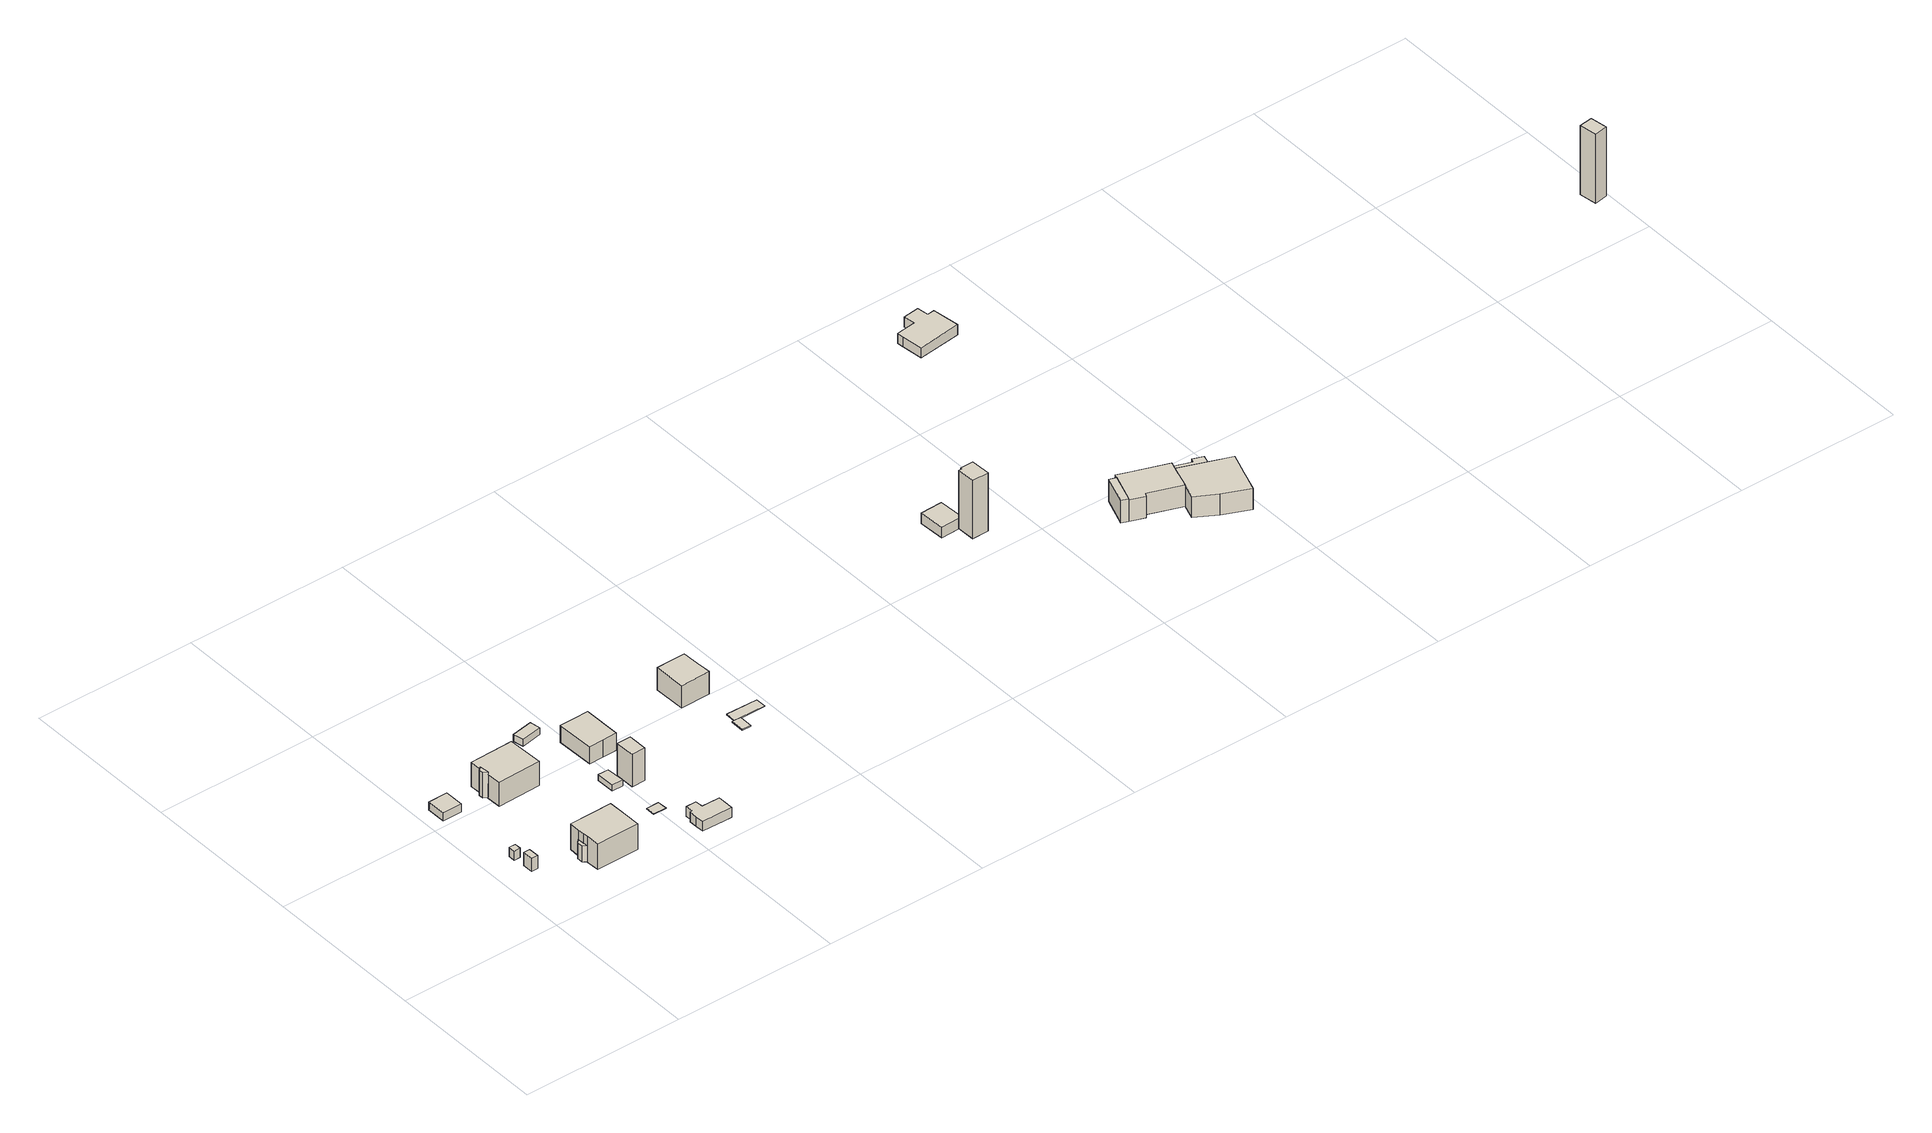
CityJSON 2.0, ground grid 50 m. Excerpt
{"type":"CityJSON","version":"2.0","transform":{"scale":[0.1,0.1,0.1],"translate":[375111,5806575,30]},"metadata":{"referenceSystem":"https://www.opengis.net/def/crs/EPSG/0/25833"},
"CityObjects":{
"building1":{"type":"Building","attributes":{"Gemeindeschluessel":"11000006","BezugspunktDach":"2200","function":"51009_1610","measuredHeight":4.37,"storeysAboveGround":0},"address":[{"country":"Germany","locality":"Berlin"}],"geometry":[{"type":"Solid","lod":"1","boundaries":[[[[0,1,2,3]],[[4,5,6,7]],[[4,7,3,2]],[[5,4,2,1]],[[6,5,1,0]],[[7,6,0,3]]]]}]},
"building2":{"type":"Building","attributes":{"Gemeindeschluessel":"11000006","BezugspunktDach":"2200","function":"51009_1610","measuredHeight":3,"storeysAboveGround":0},"address":[{"country":"Germany","locality":"Berlin"}],"geometry":[{"type":"Solid","lod":"1","boundaries":[[[[8,9,10,11]],[[12,13,14,15]],[[12,15,11,10]],[[13,12,10,9]],[[14,13,9,8]],[[15,14,8,11]]]]}]},
"building3":{"type":"Building","attributes":{"Gemeindeschluessel":"11000006","BezugspunktDach":"2200","function":"31001_2463","measuredHeight":2.62,"storeysAboveGround":1},"address":[{"country":"Germany","locality":"Berlin","thoroughfareNumber":"26 (1)","thoroughfareName":"Albrechts Teerofen"}],"geometry":[{"type":"Solid","lod":"1","boundaries":[[[[16,17,18,19]],[[20,21,22,23]],[[20,23,19,18]],[[21,20,18,17]],[[22,21,17,16]],[[23,22,16,19]]]]}]},
"building4":{"type":"Building","attributes":{"Gemeindeschluessel":"11000006","function":"31001_1010"},"address":[{"country":"Germany","locality":"Berlin","thoroughfareNumber":"30, 30A","thoroughfareName":"Albrechts Teerofen"}],"children":["building4-1","building4-2","building4-3"]},
"building4-1":{"type":"BuildingPart","attributes":{"BezugspunktDach":"2200","measuredHeight":10.49,"storeysAboveGround":3},"parents":["building4"],"geometry":[{"type":"MultiSurface","lod":"1","boundaries":[[[24,25,26,27,28,29,30,31,32]],[[33,34,35,36,37,38,39,40,41]],[[33,41,32,31]],[[34,33,31,30]],[[35,34,30,29]],[[42,43,44,29,28]],[[36,35,45,46]],[[37,36,28,27]],[[38,37,27,26]],[[39,38,26,25]],[[47,48,25,24]],[[40,39,49,50]],[[51,47,50,52,41,40,24,32]],[[46,45,44,43,42]],[[52,50,47,51]]]}]},
"building4-2":{"type":"BuildingPart","attributes":{"BezugspunktDach":"2200","measuredHeight":5.32,"storeysAboveGround":3},"parents":["building4"],"geometry":[{"type":"Solid","lod":"1","boundaries":[[[[43,53,54,55,56,44]],[[57,58,59,60,46,45]],[[57,45,44,56]],[[58,57,56,55]],[[59,58,55,54]],[[60,59,54,53]],[[46,60,53,43]],[[45,46,43,44]]]]}]},
"building4-3":{"type":"BuildingPart","attributes":{"BezugspunktDach":"2200","measuredHeight":5.28,"storeysAboveGround":3},"parents":["building4"],"geometry":[{"type":"MultiSurface","lod":"1","boundaries":[[[61,48,51,62]],[[52,49,63,64]],[[52,64,62,51]],[[63,49,48,61]],[[64,63,61,62]],[[65,49,50,47,48]],[[52,51,47,50]]]}]},
"building5":{"type":"Building","attributes":{"Gemeindeschluessel":"11000006","function":"31001_1010"},"address":[{"country":"Germany","locality":"Berlin","thoroughfareNumber":"28, 28A","thoroughfareName":"Albrechts Teerofen"}],"children":["building5-1","building5-2"]},
"building5-1":{"type":"BuildingPart","attributes":{"BezugspunktDach":"2200","measuredHeight":10.22,"storeysAboveGround":3},"parents":["building5"],"geometry":[{"type":"MultiSurface","lod":"1","boundaries":[[[66,67,68,69,70,71,72,73]],[[74,75,76,77,78,79,80,81]],[[74,81,73,72]],[[75,74,72,71]],[[76,75,71,70]],[[77,76,70,69]],[[78,77,69,68]],[[79,78,82,83]],[[80,79,67,83,84,66]],[[81,80,66,73]],[[83,82,68,67]],[[66,84,83,67]]]}]},
"building5-2":{"type":"BuildingPart","attributes":{"BezugspunktDach":"2200","measuredHeight":8.29,"storeysAboveGround":3},"parents":["building5"],"geometry":[{"type":"MultiSurface","lod":"1","boundaries":[[[85,86,87,88]],[[84,82,89,90]],[[84,90,88,87]],[[82,68,67,66,87,86]],[[89,82,86,85]],[[90,89,85,88]],[[83,67,68,82]],[[84,66,67,83]]]}]},
"building6":{"type":"Building","attributes":{"Gemeindeschluessel":"11000006","BezugspunktDach":"2200","function":"31001_1000","measuredHeight":0.133,"storeysAboveGround":1},"address":[{"country":"Germany","locality":"Berlin","thoroughfareNumber":"32 (4)","thoroughfareName":"Albrechts Teerofen"}],"geometry":[{"type":"Solid","lod":"1","boundaries":[[[[91,92,93,94]],[[95,96,97,98]],[[95,98,94,93]],[[96,95,93,92]],[[97,96,92,91]],[[98,97,91,94]]]]}]},
"building7":{"type":"Building","attributes":{"Gemeindeschluessel":"11000006","BezugspunktDach":"2200","function":"31001_1000","measuredHeight":1.99,"storeysAboveGround":1},"address":[{"country":"Germany","locality":"Berlin","thoroughfareNumber":"32 (2)","thoroughfareName":"Albrechts Teerofen"}],"geometry":[{"type":"Solid","lod":"1","boundaries":[[[[99,100,101,102]],[[103,104,105,106]],[[103,106,102,101]],[[104,103,101,100]],[[105,104,100,99]],[[106,105,99,102]]]]}]},
"building8":{"type":"Building","attributes":{"Gemeindeschluessel":"11000006","BezugspunktDach":"2200","function":"31001_1000","measuredHeight":3.64,"storeysAboveGround":1},"address":[{"country":"Germany","locality":"Berlin","thoroughfareNumber":"32 (5)","thoroughfareName":"Albrechts Teerofen"}],"geometry":[{"type":"Solid","lod":"1","boundaries":[[[[107,108,109,110,111,112,113,114,115,116]],[[117,118,119,120,121,122,123,124,125,126]],[[117,126,116,115]],[[118,117,115,114]],[[119,118,114,113]],[[120,119,113,112]],[[121,120,112,111]],[[122,121,111,110]],[[123,122,110,109]],[[124,123,109,108]],[[125,124,108,107]],[[126,125,107,116]]]]}]},
"building9":{"type":"Building","attributes":{"Gemeindeschluessel":"11000006","BezugspunktDach":"2200","function":"31001_1000","measuredHeight":10.58,"storeysAboveGround":1},"address":[{"country":"Germany","locality":"Berlin","thoroughfareNumber":"32 (3)","thoroughfareName":"Albrechts Teerofen"}],"geometry":[{"type":"Solid","lod":"1","boundaries":[[[[127,128,129,130]],[[131,132,133,134]],[[131,134,130,129]],[[132,131,129,128]],[[133,132,128,127]],[[134,133,127,130]]]]}]},
"building10":{"type":"Building","attributes":{"Gemeindeschluessel":"11000006","BezugspunktDach":"2200","function":"31001_2463","measuredHeight":2.28,"storeysAboveGround":1},"address":[{"country":"Germany","locality":"Berlin","thoroughfareNumber":"32 (1)","thoroughfareName":"Albrechts Teerofen"}],"geometry":[{"type":"Solid","lod":"1","boundaries":[[[[135,136,137,138]],[[139,140,141,142]],[[139,142,138,137]],[[140,139,137,136]],[[141,140,136,135]],[[142,141,135,138]]]]}]},
"building11":{"type":"Building","attributes":{"Gemeindeschluessel":"11000006","BezugspunktDach":"2200","function":"31001_1312","measuredHeight":6.66,"storeysAboveGround":1},"address":[{"country":"Germany","locality":"Berlin","thoroughfareNumber":"32","thoroughfareName":"Albrechts Teerofen"}],"geometry":[{"type":"Solid","lod":"1","boundaries":[[[[143,144,145,146,147,148]],[[149,150,151,152,153,154]],[[149,154,148,147]],[[150,149,147,146]],[[151,150,146,145]],[[152,151,145,144]],[[153,152,144,143]],[[154,153,143,148]]]]}]},
"building12":{"type":"Building","attributes":{"Gemeindeschluessel":"11000006","BezugspunktDach":"2200","function":"31001_1000","measuredHeight":0.264,"storeysAboveGround":1},"address":[{"country":"Germany","locality":"Berlin","thoroughfareNumber":"34 (2)","thoroughfareName":"Albrechts Teerofen"}],"geometry":[{"type":"Solid","lod":"1","boundaries":[[[[155,156,157,158,159]],[[160,161,162,163,164]],[[160,164,159,158]],[[161,160,158,157]],[[162,161,157,156]],[[163,162,156,155]],[[164,163,155,159]]]]}]},
"building13":{"type":"Building","attributes":{"Gemeindeschluessel":"11000006","BezugspunktDach":"2200","function":"31001_1010","measuredHeight":9.03,"storeysAboveGround":1},"address":[{"country":"Germany","locality":"Berlin","thoroughfareNumber":"34","thoroughfareName":"Albrechts Teerofen"}],"geometry":[{"type":"Solid","lod":"1","boundaries":[[[[165,166,167,168,169]],[[170,171,172,173,174]],[[170,174,169,168]],[[171,170,168,167]],[[172,171,167,166]],[[173,172,166,165]],[[174,173,165,169]]]]}]},
"building14":{"type":"Building","attributes":{"Gemeindeschluessel":"11000006","BezugspunktDach":"2200","function":"31001_1000","measuredHeight":0.312,"storeysAboveGround":1},"address":[{"country":"Germany","locality":"Berlin","thoroughfareNumber":"34 (1)","thoroughfareName":"Albrechts Teerofen"}],"geometry":[{"type":"Solid","lod":"1","boundaries":[[[[156,175,176,177,157]],[[178,179,180,162,161]],[[178,161,157,177]],[[179,178,177,176]],[[180,179,176,175]],[[162,180,175,156]],[[161,162,156,157]]]]}]},
"building15":{"type":"Building","attributes":{"Gemeindeschluessel":"11000006","BezugspunktDach":"2200","function":"31001_1312","measuredHeight":3.34,"storeysAboveGround":1},"address":[{"country":"Germany","locality":"Berlin","thoroughfareNumber":"40","thoroughfareName":"Albrechts Teerofen"}],"geometry":[{"type":"Solid","lod":"1","boundaries":[[[[181,182,183,184,185,186]],[[187,188,189,190,191,192]],[[187,192,186,185]],[[188,187,185,184]],[[189,188,184,183]],[[190,189,183,182]],[[191,190,182,181]],[[192,191,181,186]]]]}]},
"building16":{"type":"Building","attributes":{"Gemeindeschluessel":"11000006","BezugspunktDach":"2200","function":"31001_1312","measuredHeight":19.01,"storeysAboveGround":1},"address":[{"country":"Germany","locality":"Berlin","thoroughfareNumber":"40 (1)","thoroughfareName":"Albrechts Teerofen"}],"geometry":[{"type":"Solid","lod":"1","boundaries":[[[[193,194,195,196,197,198]],[[199,200,201,202,203,204]],[[199,204,198,197]],[[200,199,197,196]],[[201,200,196,195]],[[202,201,195,194]],[[203,202,194,193]],[[204,203,193,198]]]]}]},
"building17":{"type":"Building","attributes":{"Gemeindeschluessel":"11000006","function":"31001_2081"},"address":[{"country":"Germany","locality":"Berlin","thoroughfareNumber":"44","thoroughfareName":"Albrechts Teerofen"}],"children":["building17-1","building17-2","building17-3","building17-4"]},
"building17-1":{"type":"BuildingPart","attributes":{"BezugspunktDach":"2200","measuredHeight":7.88,"storeysAboveGround":1},"parents":["building17"],"geometry":[{"type":"MultiSurface","lod":"1","boundaries":[[[205,206,207,208,209,210,211,212,213,214]],[[215,216,217,218,219,220,221,222,223,224]],[[215,224,214,213]],[[225,226,211,210]],[[219,218,210,209]],[[220,219,209,208]],[[221,220,208,207]],[[222,221,207,206]],[[223,222,206,205]],[[224,223,205,214]],[[216,215,227,213,212]],[[217,228,229,211]],[[216,212,229,228]],[[218,217,226,225]]]}]},
"building17-2":{"type":"BuildingPart","attributes":{"BezugspunktDach":"2200","measuredHeight":5.99,"storeysAboveGround":1},"parents":["building17"],"geometry":[{"type":"MultiSurface","lod":"1","boundaries":[[[225,230,231,232,233,226]],[[234,235,236,237,218,217]],[[235,234,233,232]],[[236,235,232,231]],[[237,236,231,230]],[[218,237,230,225]],[[217,226,233,234,238]],[[217,218,225,226,239]]]}]},
"building17-3":{"type":"BuildingPart","attributes":{"BezugspunktDach":"2200","measuredHeight":7.71,"storeysAboveGround":1},"parents":["building17"],"geometry":[{"type":"MultiSurface","lod":"1","boundaries":[[[240,241,242,243]],[[244,245,246,247]],[[244,247,243,242]],[[245,244,242,241]],[[248,249,250,251,245,241,240],[250,249,252,245]],[[247,246,240,243]],[[246,251,250,249,248]],[[249,250,245,252]]]}]},
"building17-4":{"type":"BuildingPart","attributes":{"BezugspunktDach":"2200","measuredHeight":7.75,"storeysAboveGround":1},"parents":["building17"],"geometry":[{"type":"MultiSurface","lod":"1","boundaries":[[[253,254,255,256,257,258,259,252,249,248]],[[250,245,260,261,234,228,215,262,263,246]],[[260,245,252,259]],[[261,260,259,258]],[[234,261,258,257]],[[229,211,217,234,257,256],[217,226,233,234]],[[213,212,229,228,256,255]],[[262,215,255,254]],[[263,262,254,253]],[[246,263,253,248]],[[250,246,248,249]],[[250,249,252,245]],[[228,217,211,229]],[[226,217,234,233]],[[215,264,216,212,213]],[[216,228,229,212]]]}]},
"building18":{"type":"Building","attributes":{"Gemeindeschluessel":"11000006","BezugspunktDach":"2200","function":"31001_2523","measuredHeight":3.29,"storeysAboveGround":1},"address":[{"country":"Germany","locality":"Berlin","thoroughfareNumber":"8040","thoroughfareName":"Albrechts Teerofen"}],"geometry":[{"type":"Solid","lod":"1","boundaries":[[[[265,266,267,268,269,270,271,272,273]],[[274,275,276,277,278,279,280,281,282]],[[274,282,273,272]],[[275,274,272,271]],[[276,275,271,270]],[[277,276,270,269]],[[278,277,269,268]],[[279,278,268,267]],[[280,279,267,266]],[[281,280,266,265]],[[282,281,265,273]]]]}]},
"building19":{"type":"Building","attributes":{"Gemeindeschluessel":"11000006","BezugspunktDach":"2200","function":"31001_1312","measuredHeight":22.43,"storeysAboveGround":1},"address":[{"country":"Germany","locality":"Berlin","thoroughfareNumber":"64","thoroughfareName":"Albrechts Teerofen"}],"geometry":[{"type":"Solid","lod":"1","boundaries":[[[[283,284,285,286]],[[287,288,289,290]],[[287,290,286,285]],[[288,287,285,284]],[[289,288,284,283]],[[290,289,283,286]]]]}]}
},
"vertices":[
[41,153,113],[61,153,113],[60,185,113],[41,185,113],[60,185,70],[61,153,70],[41,153,70],[41,185,70],
[40,223,94],[60,224,94],[60,244,94],[40,244,94],[60,244,64],[60,224,64],[40,223,64],[40,244,64],
[5,470,84],[65,471,84],[65,530,84],[5,529,84],[65,530,58],[65,471,58],[5,470,58],[5,529,58],
[176,108,154],[177,93,154],[179,54,154],[311,53,154],[311,96,154],[310,130,154],[309,163,154],[177,162,154],[176,129,154],[177,162,70],[309,163,70],[310,130,70],[311,96,70],[311,53,70],[179,54,70],[177,93,70],[176,108,70],[176,129,70],[311,96,76],[311,96,125],[310,130,125],[310,130,71],[311,96,71],[176,108,124],[177,93,124],[177,93,72],[176,108,72],[176,129,124],[176,129,72],
[319,96,125],[323,101,125],[323,121,125],[317,129,125],[317,129,71],[323,121,71],[323,101,71],[319,96,71],
[166,101,124],[165,119,124],[166,101,72],[165,119,72],[177,93,87],
[153,502,136],[154,483,136],[155,472,136],[156,428,136],[290,431,136],[288,486,136],[286,541,136],[151,538,136],[286,541,57],[288,486,57],[290,431,57],[156,428,57],[155,472,57],[154,483,57],[153,502,57],[151,538,57],[155,472,60],[154,483,60],[153,502,60],
[143,480,143],[155,472,143],[153,502,143],[142,493,143],[143,480,60],[142,493,60],
[475,142,70],[474,172,70],[435,172,70],[435,142,70],[435,172,69],[474,172,69],[475,142,69],[435,142,69],
[415,287,86],[449,287,86],[446,343,86],[414,344,86],[446,343,66],[449,287,66],[415,287,66],[414,344,66],
[486,32,104],[487,7,104],[581,5,104],[581,31,104],[581,56,104],[525,57,104],[524,81,104],[492,81,104],[493,58,104],[486,57,104],[493,58,72],[492,81,72],[524,81,72],[525,57,72],[581,56,72],[581,31,72],[581,5,72],[487,7,72],[486,32,72],[486,57,72],
[508,270,171],[508,330,171],[466,330,171],[466,270,171],[466,330,65],[508,330,65],[508,270,65],[466,270,65],
[372,600,63],[436,611,63],[431,643,63],[366,632,63],[431,643,41],[436,611,41],[372,600,41],[366,632,41],
[446,418,115],[490,419,115],[534,420,115],[533,536,115],[488,535,115],[443,535,115],[488,535,59],[533,536,59],[534,420,59],[490,419,59],[446,418,59],[443,535,59],
[859,273,70],[860,315,70],[840,316,70],[832,316,70],[831,273,70],[832,316,67],[840,316,67],[860,315,67],[859,273,67],[831,273,67],
[772,448,135],[864,450,135],[862,498,135],[860,547,135],[770,546,135],[860,547,62],[862,498,62],[864,450,62],[772,448,62],[770,546,62],
[938,314,70],[938,346,70],[840,348,70],[840,348,67],[938,346,67],[938,314,67],
[1736,581,94],[1793,584,94],[1804,584,94],[1804,589,94],[1800,663,94],[1732,661,94],[1800,663,60],[1804,589,60],[1804,584,60],[1793,584,60],[1736,581,60],[1732,661,60],
[1795,528,251],[1846,529,251],[1844,589,251],[1804,589,251],[1804,584,251],[1793,584,251],[1804,584,61],[1804,589,61],[1844,589,61],[1846,529,61],[1795,528,61],[1793,584,61],
[2358,215,121],[2438,180,121],[2462,247,121],[2475,284,121],[2486,314,121],[2421,338,121],[2333,372,121],[2314,312,121],[2310,299,121],[2294,252,121],[2310,299,53],[2314,312,53],[2333,372,53],[2421,338,53],[2486,314,53],[2475,284,53],[2462,247,53],[2438,180,53],[2358,215,53],[2294,252,53],[2421,338,112],[2333,372,112],[2310,299,87],[2325,346,53],[2325,346,121],
[2431,372,112],[2400,383,112],[2395,372,112],[2340,392,112],[2340,392,53],[2395,372,53],[2400,383,53],[2431,372,53],[2337,383,53],[2333,372,74],
[2158,341,126],[2190,430,126],[2170,437,126],[2138,349,126],[2170,437,53],[2190,430,53],[2158,341,53],[2138,349,53],[2158,341,123],[2179,398,123],[2179,398,53],[2168,370,53],[2190,430,123],
[2203,325,123],[2209,336,123],[2310,299,123],[2325,346,123],[2340,392,123],[2234,430,123],[2196,444,123],[2196,444,53],[2234,430,53],[2209,336,53],[2203,325,53],[2310,300,53],
[2195,1311,42],[2202,1247,42],[2335,1263,42],[2324,1346,42],[2302,1344,42],[2297,1379,42],[2248,1373,42],[2252,1338,42],[2193,1331,42],[2252,1338,9],[2248,1373,9],[2297,1379,9],[2302,1344,9],[2324,1346,9],[2335,1263,9],[2202,1247,9],[2195,1311,9],[2193,1331,9],
[3909,607,289],[3950,614,289],[3942,666,289],[3901,661,289],[3942,666,64],[3950,614,64],[3909,607,64],[3901,661,64]
]}
